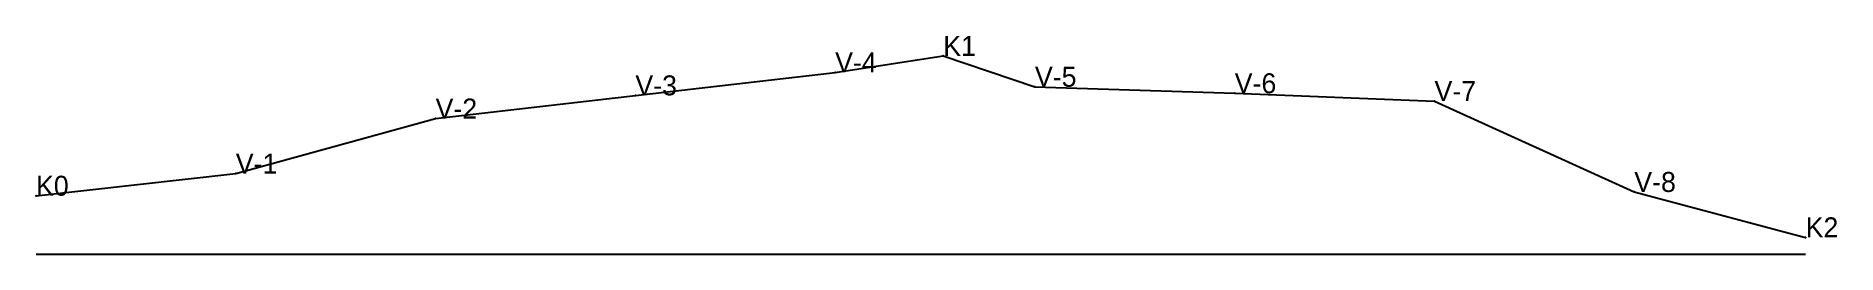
# Model space of a CAD drawing. Header units: metres. Extents: x 0 to 90.1, y 10 to 20.9.
import ezdxf

# ---------------------------------------------------------------- set-up
doc = ezdxf.new("R2010")
doc.units = ezdxf.units.M
for name, color, linetype in [('qita', 90, 'CONTINUOUS'), ('shiti', 10, 'CONTINUOUS'), ('zhuji', 50, 'CONTINUOUS')]:
    doc.layers.add(name, color=color, linetype=linetype)

msp = doc.modelspace()

# ---------------------------------------------------------------- linework, layer by layer
at = {"layer": 'qita'}
msp.add_line((0, 10), (88.577, 10), dxfattribs=at)
at = {"layer": 'shiti'}
msp.add_lwpolyline([(0, 12.922), (10, 14.029), (20, 16.79), (30, 17.95), (40, 19.102), (45.412, 19.925), (50, 18.38), (60, 18.054), (70, 17.665), (80, 13.11), (88.577, 10.836)], dxfattribs=at)
for p in [(45.412, 19.925), (40, 19.102), (50, 18.38), (60, 18.054), (30, 17.95), (70, 17.665), (20, 16.79), (10, 14.029), (0, 12.922), (80, 13.11), (88.577, 10.836)]:
    msp.add_point(p, dxfattribs=at)

# ---------------------------------------------------------------- texts
at = {"layer": 'zhuji'}
for s, p in [('K1', (45.412, 19.925)), ('V-4', (40, 19.102)), ('V-3', (30, 17.95)), ('V-5', (50, 18.38)), ('V-6', (60, 18.054)), ('V-7', (70, 17.665)), ('V-2', (20, 16.79)), ('V-1', (10, 14.029)), ('K0', (0, 12.922)), ('V-8', (80, 13.11)), ('K2', (88.577, 10.836))]:
    msp.add_text(s, height=1, dxfattribs=at).set_placement(p)

doc.saveas('drawing.dxf')
